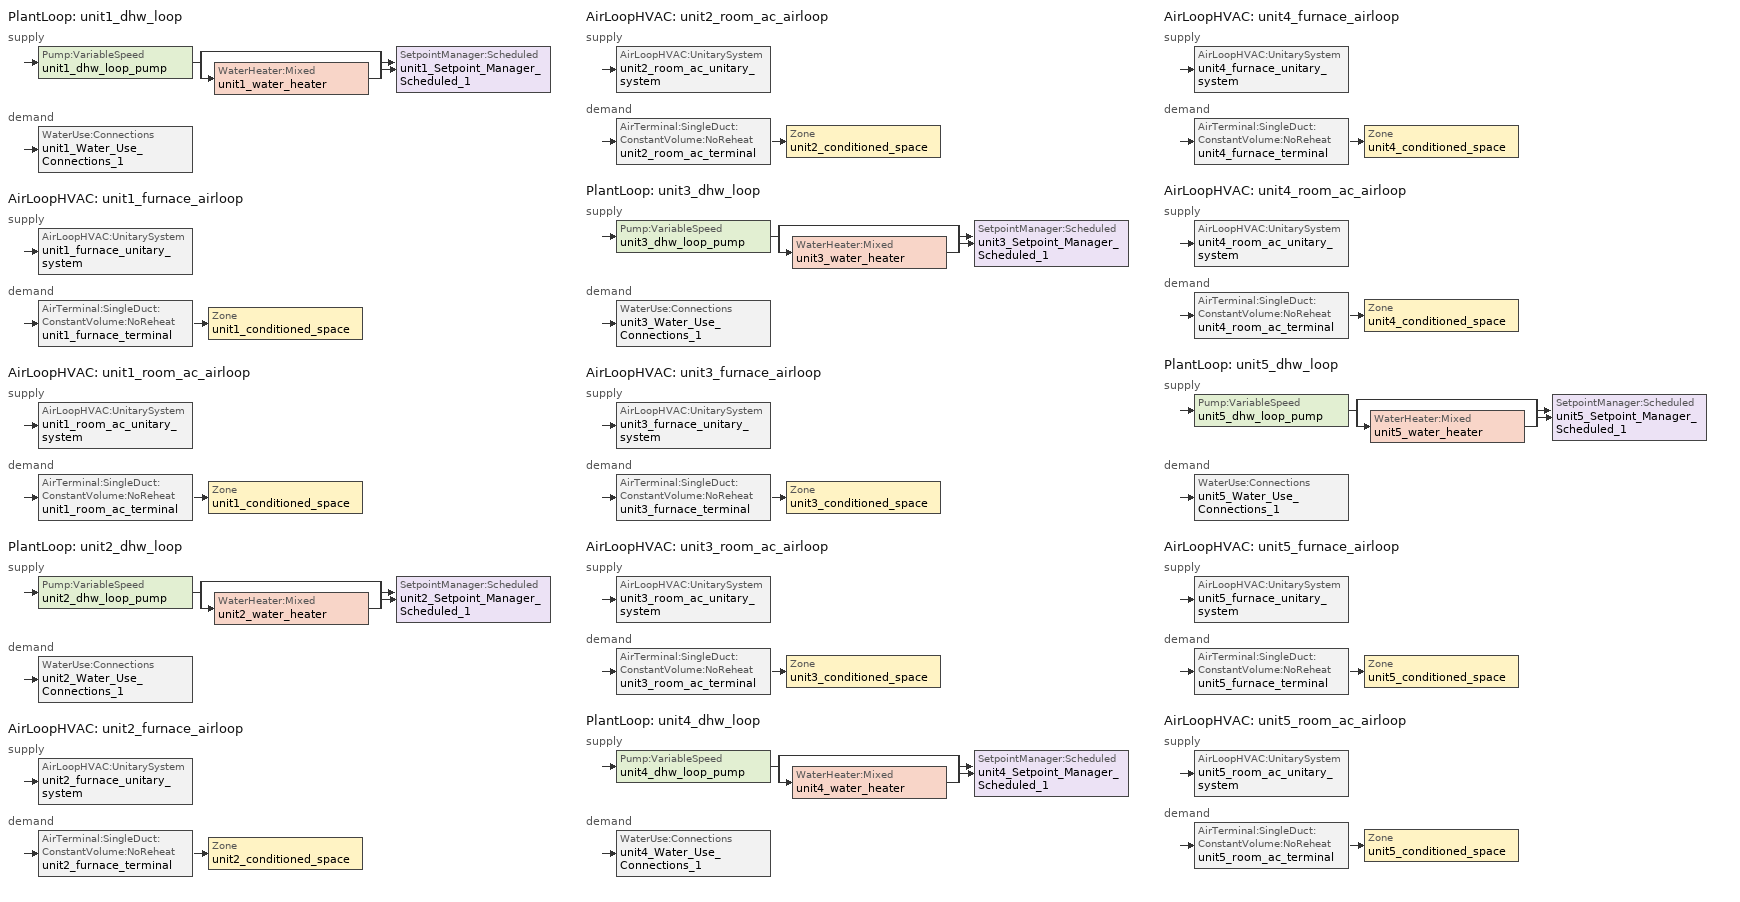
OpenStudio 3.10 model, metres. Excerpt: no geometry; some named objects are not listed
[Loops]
PlantLoop 'unit1_dhw_loop'
 supply: Pump:VariableSpeed 'unit1_dhw_loop_pump' > split
  | bypass
  | WaterHeater:Mixed 'unit1_water_heater'
  join > SetpointManager:Scheduled 'unit1_Setpoint_Manager_Scheduled_1'
 demand: WaterUse:Connections 'unit1_Water_Use_Connections_1'
AirLoopHVAC 'unit1_furnace_airloop'
 supply: AirLoopHVAC:UnitarySystem 'unit1_furnace_unitary_system'
 demand: AirTerminal:SingleDuct:ConstantVolume:NoReheat 'unit1_furnace_terminal' > Zone 'unit1_conditioned_space'
AirLoopHVAC 'unit1_room_ac_airloop'
 supply: AirLoopHVAC:UnitarySystem 'unit1_room_ac_unitary_system'
 demand: AirTerminal:SingleDuct:ConstantVolume:NoReheat 'unit1_room_ac_terminal' > Zone 'unit1_conditioned_space'
PlantLoop 'unit2_dhw_loop'
 supply: Pump:VariableSpeed 'unit2_dhw_loop_pump' > split
  | bypass
  | WaterHeater:Mixed 'unit2_water_heater'
  join > SetpointManager:Scheduled 'unit2_Setpoint_Manager_Scheduled_1'
 demand: WaterUse:Connections 'unit2_Water_Use_Connections_1'
AirLoopHVAC 'unit2_furnace_airloop'
 supply: AirLoopHVAC:UnitarySystem 'unit2_furnace_unitary_system'
 demand: AirTerminal:SingleDuct:ConstantVolume:NoReheat 'unit2_furnace_terminal' > Zone 'unit2_conditioned_space'
AirLoopHVAC 'unit2_room_ac_airloop'
 supply: AirLoopHVAC:UnitarySystem 'unit2_room_ac_unitary_system'
 demand: AirTerminal:SingleDuct:ConstantVolume:NoReheat 'unit2_room_ac_terminal' > Zone 'unit2_conditioned_space'
PlantLoop 'unit3_dhw_loop'
 supply: Pump:VariableSpeed 'unit3_dhw_loop_pump' > split
  | bypass
  | WaterHeater:Mixed 'unit3_water_heater'
  join > SetpointManager:Scheduled 'unit3_Setpoint_Manager_Scheduled_1'
 demand: WaterUse:Connections 'unit3_Water_Use_Connections_1'
AirLoopHVAC 'unit3_furnace_airloop'
 supply: AirLoopHVAC:UnitarySystem 'unit3_furnace_unitary_system'
 demand: AirTerminal:SingleDuct:ConstantVolume:NoReheat 'unit3_furnace_terminal' > Zone 'unit3_conditioned_space'
AirLoopHVAC 'unit3_room_ac_airloop'
 supply: AirLoopHVAC:UnitarySystem 'unit3_room_ac_unitary_system'
 demand: AirTerminal:SingleDuct:ConstantVolume:NoReheat 'unit3_room_ac_terminal' > Zone 'unit3_conditioned_space'
PlantLoop 'unit4_dhw_loop'
 supply: Pump:VariableSpeed 'unit4_dhw_loop_pump' > split
  | bypass
  | WaterHeater:Mixed 'unit4_water_heater'
  join > SetpointManager:Scheduled 'unit4_Setpoint_Manager_Scheduled_1'
 demand: WaterUse:Connections 'unit4_Water_Use_Connections_1'
AirLoopHVAC 'unit4_furnace_airloop'
 supply: AirLoopHVAC:UnitarySystem 'unit4_furnace_unitary_system'
 demand: AirTerminal:SingleDuct:ConstantVolume:NoReheat 'unit4_furnace_terminal' > Zone 'unit4_conditioned_space'
AirLoopHVAC 'unit4_room_ac_airloop'
 supply: AirLoopHVAC:UnitarySystem 'unit4_room_ac_unitary_system'
 demand: AirTerminal:SingleDuct:ConstantVolume:NoReheat 'unit4_room_ac_terminal' > Zone 'unit4_conditioned_space'
PlantLoop 'unit5_dhw_loop'
 supply: Pump:VariableSpeed 'unit5_dhw_loop_pump' > split
  | bypass
  | WaterHeater:Mixed 'unit5_water_heater'
  join > SetpointManager:Scheduled 'unit5_Setpoint_Manager_Scheduled_1'
 demand: WaterUse:Connections 'unit5_Water_Use_Connections_1'
AirLoopHVAC 'unit5_furnace_airloop'
 supply: AirLoopHVAC:UnitarySystem 'unit5_furnace_unitary_system'
 demand: AirTerminal:SingleDuct:ConstantVolume:NoReheat 'unit5_furnace_terminal' > Zone 'unit5_conditioned_space'
AirLoopHVAC 'unit5_room_ac_airloop'
 supply: AirLoopHVAC:UnitarySystem 'unit5_room_ac_unitary_system'
 demand: AirTerminal:SingleDuct:ConstantVolume:NoReheat 'unit5_room_ac_terminal' > Zone 'unit5_conditioned_space'
[EnergyManagementSystem:ProgramCallingManager]
unit1_infil_program_calling_manager: BeginZoneTimestepAfterInitHeatBalance; unit1_infil_program
unit1_natural_vent_program_calling_manager: BeginZoneTimestepAfterInitHeatBalance; unit1_natural_vent_program
unit1_fridge_schedule_program_calling_manager: BeginZoneTimestepAfterInitHeatBalance; unit1_fridge_schedule_program
unit1_water_heater_EC_adj_ProgramManager: EndOfSystemTimestepBeforeHVACReporting; unit1_water_heater_EC_adj
unit1_other_heated_space_Temperature_Program_calling_manager: EndOfSystemTimestepAfterHVACReporting; unit1_other_heated_space_Temperature_Program
unit1_furnace_supply_fan_disaggregate_program_calling_manager: EndOfSystemTimestepBeforeHVACReporting; unit1_furnace_supply_fan_disaggregate_program
unit1_room_ac_supply_fan_disaggregate_program_calling_manager: EndOfSystemTimestepBeforeHVACReporting; unit1_room_ac_supply_fan_disaggregate_program
unit2_infil_program_calling_manager: BeginZoneTimestepAfterInitHeatBalance; unit2_infil_program
unit2_natural_vent_program_calling_manager: BeginZoneTimestepAfterInitHeatBalance; unit2_natural_vent_program
unit2_fridge_schedule_program_calling_manager: BeginZoneTimestepAfterInitHeatBalance; unit2_fridge_schedule_program
unit2_water_heater_EC_adj_ProgramManager: EndOfSystemTimestepBeforeHVACReporting; unit2_water_heater_EC_adj
unit2_other_heated_space_Temperature_Program_calling_manager: EndOfSystemTimestepAfterHVACReporting; unit2_other_heated_space_Temperature_Program
unit2_furnace_supply_fan_disaggregate_program_calling_manager: EndOfSystemTimestepBeforeHVACReporting; unit2_furnace_supply_fan_disaggregate_program
unit2_room_ac_supply_fan_disaggregate_program_calling_manager: EndOfSystemTimestepBeforeHVACReporting; unit2_room_ac_supply_fan_disaggregate_program
unit3_infil_program_calling_manager: BeginZoneTimestepAfterInitHeatBalance; unit3_infil_program
unit3_natural_vent_program_calling_manager: BeginZoneTimestepAfterInitHeatBalance; unit3_natural_vent_program
unit3_fridge_schedule_program_calling_manager: BeginZoneTimestepAfterInitHeatBalance; unit3_fridge_schedule_program
unit3_water_heater_EC_adj_ProgramManager: EndOfSystemTimestepBeforeHVACReporting; unit3_water_heater_EC_adj
unit3_other_heated_space_Temperature_Program_calling_manager: EndOfSystemTimestepAfterHVACReporting; unit3_other_heated_space_Temperature_Program
unit3_furnace_supply_fan_disaggregate_program_calling_manager: EndOfSystemTimestepBeforeHVACReporting; unit3_furnace_supply_fan_disaggregate_program
unit3_room_ac_supply_fan_disaggregate_program_calling_manager: EndOfSystemTimestepBeforeHVACReporting; unit3_room_ac_supply_fan_disaggregate_program
unit4_infil_program_calling_manager: BeginZoneTimestepAfterInitHeatBalance; unit4_infil_program
unit4_natural_vent_program_calling_manager: BeginZoneTimestepAfterInitHeatBalance; unit4_natural_vent_program
unit4_fridge_schedule_program_calling_manager: BeginZoneTimestepAfterInitHeatBalance; unit4_fridge_schedule_program
unit4_water_heater_EC_adj_ProgramManager: EndOfSystemTimestepBeforeHVACReporting; unit4_water_heater_EC_adj
unit4_other_heated_space_Temperature_Program_calling_manager: EndOfSystemTimestepAfterHVACReporting; unit4_other_heated_space_Temperature_Program
unit4_furnace_supply_fan_disaggregate_program_calling_manager: EndOfSystemTimestepBeforeHVACReporting; unit4_furnace_supply_fan_disaggregate_program
unit4_room_ac_supply_fan_disaggregate_program_calling_manager: EndOfSystemTimestepBeforeHVACReporting; unit4_room_ac_supply_fan_disaggregate_program
unit5_infil_program_calling_manager: BeginZoneTimestepAfterInitHeatBalance; unit5_infil_program
unit5_natural_vent_program_calling_manager: BeginZoneTimestepAfterInitHeatBalance; unit5_natural_vent_program
unit5_fridge_schedule_program_calling_manager: BeginZoneTimestepAfterInitHeatBalance; unit5_fridge_schedule_program
unit5_water_heater_EC_adj_ProgramManager: EndOfSystemTimestepBeforeHVACReporting; unit5_water_heater_EC_adj
unit5_other_heated_space_Temperature_Program_calling_manager: EndOfSystemTimestepAfterHVACReporting; unit5_other_heated_space_Temperature_Program
unit5_furnace_supply_fan_disaggregate_program_calling_manager: EndOfSystemTimestepBeforeHVACReporting; unit5_furnace_supply_fan_disaggregate_program
unit5_room_ac_supply_fan_disaggregate_program_calling_manager: EndOfSystemTimestepBeforeHVACReporting; unit5_room_ac_supply_fan_disaggregate_program
unmet_hours_program_calling_manager: EndOfZoneTimestepBeforeZoneReporting; unmet_hours_program
total_loads_program_calling_manager: EndOfZoneTimestepAfterZoneReporting; total_loads_program
total_airflows_program_calling_manager: EndOfZoneTimestepAfterZoneReporting; total_airflows_program
[ElectricEquipment:Definition] Design Level Calculation Method=EquipmentLevel; Fraction Latent=0.3; Fraction Radiant=0.18; Fraction Lost=0.4
Name | Design Level {W}
unit1_dishwasher | 742.479
unit2_dishwasher | 1041.76
unit3_dishwasher | 1376.61
unit4_dishwasher | 1126.62
unit5_dishwasher | 731.696
[EnergyManagementSystem:Sensor]
Name | Output Variable or Output Meter Index Key | Output Variable or Output Meter
unit1_mech_vent_bath_fan_0_sch_s | unit1_mech_vent_bath_fan_0_schedule | Schedule Value
unit1_mech_vent_range_fan_0_sch_s | unit1_mech_vent_range_fan_0_schedule | Schedule Value
unit1_clg_sp_s | unit1_cooling_setpoint | Schedule Value
unit1_htg_sp_s; unit1_htg_spt | unit1_heating_setpoint | Schedule Value
unit1_natural_vent_s | unit1_natural_vent_schedule | Schedule Value
unit1_room_ac_airloop_Fan_RTF_s | unit1_room_ac_supply_fan | Fan Runtime Fraction
unit1_furnace_airloop_Fan_RTF_s | unit1_furnace_supply_fan | Fan Runtime Fraction
unit1_cool_season | unit1_cooling_season_schedule | Schedule Value
unit1_tout_s | unit1_conditioned_space | Zone Outdoor Air Drybulb Temperature
unit1_tin_s; unit1_fridge_tin_s | unit1_conditioned_space | Zone Mean Air Temperature
unit1_site_vw_s; unit2_site_vw_s; unit3_site_vw_s; unit4_site_vw_s; unit5_site_vw_s |  | Site Wind Speed
unit1_win_s | unit1_conditioned_space | Zone Air Humidity Ratio
unit1_out_wt_s; unit2_out_wt_s; unit3_out_wt_s; unit4_out_wt_s; unit5_out_wt_s |  | Site Outdoor Air Humidity Ratio
unit1_out_pb_s; unit2_out_pb_s; unit3_out_pb_s; unit4_out_pb_s; unit5_out_pb_s |  | Site Outdoor Air Barometric Pressure
unit1_water_heater_off_cycle_parasitic | unit1_water_heater | Water Heater Off Cycle Parasitic Electricity Rate
unit1_water_heater_on_cycle_parasitic | unit1_water_heater | Water Heater On Cycle Parasitic Electricity Rate
unit1_water_heater_energy | unit1_water_heater | Water Heater NaturalGas Rate
unit1_oa_temp; unit2_oa_temp; unit3_oa_temp; unit4_oa_temp; unit5_oa_temp |  | Site Outdoor Air Drybulb Temperature
unit1_cond_zone_temp | unit1_conditioned_space | Zone Air Temperature
unit1_furnace_htg_coil_s | unit1_furnace_htg_coil | Heating Coil Heating Energy
unit1_furnace_supply_fan_s | unit1_furnace_supply_fan | Fan Electricity Energy
unit1_room_ac_clg_coil_s | unit1_room_ac_clg_coil | Cooling Coil Total Cooling Energy
unit1_room_ac_supply_fan_s | unit1_room_ac_supply_fan | Fan Electricity Energy
unit2_mech_vent_bath_fan_0_sch_s | unit2_mech_vent_bath_fan_0_schedule | Schedule Value
unit2_mech_vent_range_fan_0_sch_s | unit2_mech_vent_range_fan_0_schedule | Schedule Value
unit2_clg_sp_s | unit2_cooling_setpoint | Schedule Value
unit2_htg_sp_s; unit2_htg_spt | unit2_heating_setpoint | Schedule Value
unit2_natural_vent_s | unit2_natural_vent_schedule | Schedule Value
unit2_room_ac_airloop_Fan_RTF_s | unit2_room_ac_supply_fan | Fan Runtime Fraction
unit2_furnace_airloop_Fan_RTF_s | unit2_furnace_supply_fan | Fan Runtime Fraction
unit2_tout_s | unit2_conditioned_space | Zone Outdoor Air Drybulb Temperature
unit2_tin_s; unit2_fridge_tin_s | unit2_conditioned_space | Zone Mean Air Temperature
unit2_win_s | unit2_conditioned_space | Zone Air Humidity Ratio
unit2_cool_season | unit2_cooling_season_schedule | Schedule Value
unit2_water_heater_off_cycle_parasitic | unit2_water_heater | Water Heater Off Cycle Parasitic Electricity Rate
unit2_water_heater_on_cycle_parasitic | unit2_water_heater | Water Heater On Cycle Parasitic Electricity Rate
unit2_water_heater_energy | unit2_water_heater | Water Heater NaturalGas Rate
unit2_cond_zone_temp | unit2_conditioned_space | Zone Air Temperature
unit2_furnace_htg_coil_s | unit2_furnace_htg_coil | Heating Coil Heating Energy
unit2_furnace_supply_fan_s | unit2_furnace_supply_fan | Fan Electricity Energy
unit2_room_ac_clg_coil_s | unit2_room_ac_clg_coil | Cooling Coil Total Cooling Energy
unit2_room_ac_supply_fan_s | unit2_room_ac_supply_fan | Fan Electricity Energy
unit3_mech_vent_bath_fan_0_sch_s | unit3_mech_vent_bath_fan_0_schedule | Schedule Value
unit3_mech_vent_range_fan_0_sch_s | unit3_mech_vent_range_fan_0_schedule | Schedule Value
unit3_clg_sp_s | unit3_cooling_setpoint | Schedule Value
unit3_htg_sp_s; unit3_htg_spt | unit3_heating_setpoint | Schedule Value
unit3_natural_vent_s | unit3_natural_vent_schedule | Schedule Value
unit3_room_ac_airloop_Fan_RTF_s | unit3_room_ac_supply_fan | Fan Runtime Fraction
unit3_furnace_airloop_Fan_RTF_s | unit3_furnace_supply_fan | Fan Runtime Fraction
unit3_cool_season | unit3_cooling_season_schedule | Schedule Value
unit3_tout_s | unit3_conditioned_space | Zone Outdoor Air Drybulb Temperature
unit3_tin_s; unit3_fridge_tin_s | unit3_conditioned_space | Zone Mean Air Temperature
unit3_win_s | unit3_conditioned_space | Zone Air Humidity Ratio
unit3_water_heater_off_cycle_parasitic | unit3_water_heater | Water Heater Off Cycle Parasitic Electricity Rate
unit3_water_heater_on_cycle_parasitic | unit3_water_heater | Water Heater On Cycle Parasitic Electricity Rate
unit3_water_heater_energy | unit3_water_heater | Water Heater NaturalGas Rate
unit3_cond_zone_temp | unit3_conditioned_space | Zone Air Temperature
unit3_furnace_htg_coil_s | unit3_furnace_htg_coil | Heating Coil Heating Energy
unit3_furnace_supply_fan_s | unit3_furnace_supply_fan | Fan Electricity Energy
unit3_room_ac_clg_coil_s | unit3_room_ac_clg_coil | Cooling Coil Total Cooling Energy
unit3_room_ac_supply_fan_s | unit3_room_ac_supply_fan | Fan Electricity Energy
unit4_mech_vent_bath_fan_0_sch_s | unit4_mech_vent_bath_fan_0_schedule | Schedule Value
unit4_mech_vent_range_fan_0_sch_s | unit4_mech_vent_range_fan_0_schedule | Schedule Value
unit4_clg_sp_s | unit4_cooling_setpoint | Schedule Value
unit4_htg_sp_s; unit4_htg_spt | unit4_heating_setpoint | Schedule Value
unit4_natural_vent_s | unit4_natural_vent_schedule | Schedule Value
unit4_room_ac_airloop_Fan_RTF_s | unit4_room_ac_supply_fan | Fan Runtime Fraction
unit4_furnace_airloop_Fan_RTF_s | unit4_furnace_supply_fan | Fan Runtime Fraction
unit4_cool_season | unit4_cooling_season_schedule | Schedule Value
unit4_tout_s | unit4_conditioned_space | Zone Outdoor Air Drybulb Temperature
unit4_tin_s; unit4_fridge_tin_s | unit4_conditioned_space | Zone Mean Air Temperature
unit4_win_s | unit4_conditioned_space | Zone Air Humidity Ratio
unit4_water_heater_off_cycle_parasitic | unit4_water_heater | Water Heater Off Cycle Parasitic Electricity Rate
unit4_water_heater_on_cycle_parasitic | unit4_water_heater | Water Heater On Cycle Parasitic Electricity Rate
unit4_water_heater_energy | unit4_water_heater | Water Heater NaturalGas Rate
unit4_cond_zone_temp | unit4_conditioned_space | Zone Air Temperature
unit4_furnace_htg_coil_s | unit4_furnace_htg_coil | Heating Coil Heating Energy
unit4_furnace_supply_fan_s | unit4_furnace_supply_fan | Fan Electricity Energy
unit4_room_ac_clg_coil_s | unit4_room_ac_clg_coil | Cooling Coil Total Cooling Energy
unit4_room_ac_supply_fan_s | unit4_room_ac_supply_fan | Fan Electricity Energy
unit5_mech_vent_bath_fan_0_sch_s | unit5_mech_vent_bath_fan_0_schedule | Schedule Value
unit5_mech_vent_range_fan_0_sch_s | unit5_mech_vent_range_fan_0_schedule | Schedule Value
unit5_clg_sp_s | unit5_cooling_setpoint | Schedule Value
unit5_htg_sp_s; unit5_htg_spt | unit5_heating_setpoint | Schedule Value
unit5_natural_vent_s | unit5_natural_vent_schedule | Schedule Value
unit5_room_ac_airloop_Fan_RTF_s | unit5_room_ac_supply_fan | Fan Runtime Fraction
unit5_furnace_airloop_Fan_RTF_s | unit5_furnace_supply_fan | Fan Runtime Fraction
unit5_cool_season | unit5_cooling_season_schedule | Schedule Value
unit5_tout_s | unit5_conditioned_space | Zone Outdoor Air Drybulb Temperature
unit5_tin_s; unit5_fridge_tin_s | unit5_conditioned_space | Zone Mean Air Temperature
unit5_win_s | unit5_conditioned_space | Zone Air Humidity Ratio
unit5_water_heater_off_cycle_parasitic | unit5_water_heater | Water Heater Off Cycle Parasitic Electricity Rate
unit5_water_heater_on_cycle_parasitic | unit5_water_heater | Water Heater On Cycle Parasitic Electricity Rate
unit5_water_heater_energy | unit5_water_heater | Water Heater NaturalGas Rate
unit5_cond_zone_temp | unit5_conditioned_space | Zone Air Temperature
unit5_furnace_htg_coil_s | unit5_furnace_htg_coil | Heating Coil Heating Energy
unit5_furnace_supply_fan_s | unit5_furnace_supply_fan | Fan Electricity Energy
unit5_room_ac_clg_coil_s | unit5_room_ac_clg_coil | Cooling Coil Total Cooling Energy
unit5_room_ac_supply_fan_s | unit5_room_ac_supply_fan | Fan Electricity Energy
unit1_conditioned_space_htg_unmet_s | unit1_conditioned_space | Zone Heating Setpoint Not Met Time
unit1_conditioned_space_clg_unmet_s | unit1_conditioned_space | Zone Cooling Setpoint Not Met Time
unit2_conditioned_space_htg_unmet_s | unit2_conditioned_space | Zone Heating Setpoint Not Met Time
unit2_conditioned_space_clg_unmet_s | unit2_conditioned_space | Zone Cooling Setpoint Not Met Time
unit3_conditioned_space_htg_unmet_s | unit3_conditioned_space | Zone Heating Setpoint Not Met Time
unit3_conditioned_space_clg_unmet_s | unit3_conditioned_space | Zone Cooling Setpoint Not Met Time
unit4_conditioned_space_htg_unmet_s | unit4_conditioned_space | Zone Heating Setpoint Not Met Time
unit4_conditioned_space_clg_unmet_s | unit4_conditioned_space | Zone Cooling Setpoint Not Met Time
unit5_conditioned_space_htg_unmet_s | unit5_conditioned_space | Zone Heating Setpoint Not Met Time
unit5_conditioned_space_clg_unmet_s | unit5_conditioned_space | Zone Cooling Setpoint Not Met Time
htg_load_cond |  | Heating:EnergyTransfer:Zone:UNIT1_CONDITIONED_SPACE
clg_load_cond |  | Cooling:EnergyTransfer:Zone:UNIT1_CONDITIONED_SPACE
htg_load_cond_1 |  | Heating:EnergyTransfer:Zone:UNIT2_CONDITIONED_SPACE
clg_load_cond_1 |  | Cooling:EnergyTransfer:Zone:UNIT2_CONDITIONED_SPACE
htg_load_cond_2 |  | Heating:EnergyTransfer:Zone:UNIT3_CONDITIONED_SPACE
clg_load_cond_2 |  | Cooling:EnergyTransfer:Zone:UNIT3_CONDITIONED_SPACE
htg_load_cond_3 |  | Heating:EnergyTransfer:Zone:UNIT4_CONDITIONED_SPACE
clg_load_cond_3 |  | Cooling:EnergyTransfer:Zone:UNIT4_CONDITIONED_SPACE
htg_load_cond_4 |  | Heating:EnergyTransfer:Zone:UNIT5_CONDITIONED_SPACE
clg_load_cond_4 |  | Cooling:EnergyTransfer:Zone:UNIT5_CONDITIONED_SPACE
[EnergyManagementSystem:Actuator]
Name | Actuated Component | Actuated Component Type | Actuated Component Control Type
unit1_infil_flow_act | unit1_infil_flow | Zone Infiltration | Air Exchange Flow Rate
unit1_whole_house_fan_flow_act | unit1_whole_house_fan_flow | Zone Infiltration | Air Exchange Flow Rate
unit1_natural_vent_flow_act | unit1_natural_vent_flow | Zone Infiltration | Air Exchange Flow Rate
unit1_fridge_schedule_act | unit1_fridge_schedule | Schedule:Constant | Schedule Value
unit1_other_heated_space_temp_sch | unit1_other_heated_space | Schedule:Constant | Schedule Value
unit2_infil_flow_act | unit2_infil_flow | Zone Infiltration | Air Exchange Flow Rate
unit2_whole_house_fan_flow_act | unit2_whole_house_fan_flow | Zone Infiltration | Air Exchange Flow Rate
unit2_natural_vent_flow_act | unit2_natural_vent_flow | Zone Infiltration | Air Exchange Flow Rate
unit2_fridge_schedule_act | unit2_fridge_schedule | Schedule:Constant | Schedule Value
unit2_other_heated_space_temp_sch | unit2_other_heated_space | Schedule:Constant | Schedule Value
unit3_whole_house_fan_flow_act | unit3_whole_house_fan_flow | Zone Infiltration | Air Exchange Flow Rate
unit3_natural_vent_flow_act | unit3_natural_vent_flow | Zone Infiltration | Air Exchange Flow Rate
unit3_fridge_schedule_act | unit3_fridge_schedule | Schedule:Constant | Schedule Value
unit3_infil_flow_act | unit3_infil_flow | Zone Infiltration | Air Exchange Flow Rate
unit3_other_heated_space_temp_sch | unit3_other_heated_space | Schedule:Constant | Schedule Value
unit4_infil_flow_act | unit4_infil_flow | Zone Infiltration | Air Exchange Flow Rate
unit4_whole_house_fan_flow_act | unit4_whole_house_fan_flow | Zone Infiltration | Air Exchange Flow Rate
unit4_natural_vent_flow_act | unit4_natural_vent_flow | Zone Infiltration | Air Exchange Flow Rate
unit4_fridge_schedule_act | unit4_fridge_schedule | Schedule:Constant | Schedule Value
unit4_other_heated_space_temp_sch | unit4_other_heated_space | Schedule:Constant | Schedule Value
unit5_infil_flow_act | unit5_infil_flow | Zone Infiltration | Air Exchange Flow Rate
unit5_whole_house_fan_flow_act | unit5_whole_house_fan_flow | Zone Infiltration | Air Exchange Flow Rate
unit5_natural_vent_flow_act | unit5_natural_vent_flow | Zone Infiltration | Air Exchange Flow Rate
unit5_fridge_schedule_act | unit5_fridge_schedule | Schedule:Constant | Schedule Value
unit5_other_heated_space_temp_sch | unit5_other_heated_space | Schedule:Constant | Schedule Value
[EnergyManagementSystem:Program]
unit1_infil_program: Set p_m = 0.14; Set p_s = 0.22; Set s_m = 270; Set s_s = 370; Set z_m = 9.99744; Set z_s = 2.4384; Set f_t = (((s_m/z_m)^p_m)*((z_s/s_s)^p_s)); Set Tdiff = unit1_tin_s-unit1_tout_s; Set dT = @Abs Tdiff; Set c = 0.0332; Set Cs = 0.0654; Set Cw = 0.1488; Set n = 0.65; Set sft = (f_t*0.7000000000000001); Set temp1 = ((c*Cw)*((sft*unit1_site_vw_s)^(2*n)))^2; Set Qinf = (((c*Cs*(dT^n))^2)+temp1)^0.5; Set Qinf = (@Max Qinf 0); Set unit1_mech_vent_house_fan_sensible_load_act = 0.0; Set unit1_mech_vent_house_fan_latent_load_act = 0.0; Set OASupInPb = unit1_out_pb_s; Set OASupInTemp = unit1_tout_s; Set OASupInW = unit1_out_wt_s; Set OASupRho = (@RhoAirFnPbTdbW OASupInPb OASupInTemp OASupInW); Set OASupCp = (@CpAirFnW OASupInW); Set OASupInEnth = (@HFnTdbW OASupInTemp OASupInW); Set ZoneTemp = unit1_tin_s; Set ZoneW = unit1_win_s; Set ZoneCp = (@CpAirFnW ZoneW); Set ZoneAirEnth = (@HFnTdbW ZoneTemp ZoneW); Set unit1_mech_vent_house_fan_cfis_act = 0.0; Set QWHV_cfis_sup = 0.0; Set QWHV_cfis_suppl_sup = 0.0; Set QWHV_cfis_suppl_exh = 0.0; Set Qrange = 0; Set Qrange = Qrange + 0.04719 * unit1_mech_vent_range_fan_0_sch_s; Set Qbath = 0; Set Qbath = Qbath + 0.0236 * unit1_mech_vent_bath_fan_0_sch_s; Set Qdryer = 0; Set QWHV_sup = 0.0; Set QWHV_exh = 0.0; Set Qsupply = QWHV_sup + QWHV_cfis_sup + QWHV_cfis_suppl_sup; Set Qexhaust = Qrange + Qbath + Qdryer + QWHV_exh + QWHV_cfis_suppl_exh; Set Qfan = (@Max Qexhaust Qsupply); Set Qducts = 0; If Qducts < 0; Set Qsupply = Qsupply - Qducts; Else; Set Qexhaust = Qexhaust + Qducts; EndIf; Set Qfan_with_ducts = (@Max Qexhaust Qsupply); Set Qimb = (@Abs (Qsupply - Qexhaust)); If Qinf + Qimb > 0; Set Qtot = Qfan_with_ducts + (Qinf^2) / (Qinf + Qimb); Else; Set Qtot = Qfan_with_ducts; EndIf; Set Qinf_adj = Qtot - Qfan; Set unit1_infil_flow_act = Qinf_adj; Set unit1_infil_program_Qinf = Qinf_adj; Set unit1_infil_program_Qfan = Qfan; Set Qload = Qfan; Set Effectiveness_Sens = 0.0; Set Effectiveness_Lat = 0.0; Set Fan_MFR = Qload * OASupRho; Set ZoneInEnth = OASupInEnth; Set ZoneInTemp = OASupInTemp; Set FanTotalToCond = Fan_MFR * (ZoneInEnth - ZoneAirEnth); Set FanSensToCond = Fan_MFR * ZoneCp * (ZoneInTemp - ZoneTemp); Set FanLatToCond = FanTotalToCond - FanSensToCond; Set unit1_mech_vent_house_fan_sensible_load_act = unit1_mech_vent_house_fan_sensible_load_act + FanSensToCond; Set unit1_mech_vent_house_fan_latent_load_act = unit1_mech_vent_house_fan_latent_load_act + FanLatToCond
unit1_natural_vent_program: Set Tin = unit1_tin_s; Set Tout = unit1_tout_s; Set Wout = unit1_out_wt_s; Set Pbar = unit1_out_pb_s; Set Phiout = (@RhFnTdbWPb Tout Wout Pbar); Set MaxHR = 0.0115; Set Tnvsp = (unit1_htg_sp_s + unit1_clg_sp_s) / 2; Set NVavail = unit1_natural_vent_s; Set ClgSsnAvail = unit1_cool_season; Set Qnv = 0; Set Qwhf = 0; Set unit1_whole_house_fan_act = 0; If ((Wout < MaxHR) && (Tin > Tout) && (Tin > Tnvsp) && (ClgSsnAvail > 0)); Set WHF_Flow = 0; Set Adj = (Tin-Tnvsp)/(Tin-Tout); Set Adj = (@Min Adj 1); Set Adj = (@Max Adj 0); If (WHF_Flow > 0); Set Qwhf = WHF_Flow*Adj; Set WHF_W = 0; Set unit1_whole_house_fan_act = WHF_W*Adj; ElseIf (NVavail > 0); Set NVArea = 1269.79875072; Set Cs = 8.968567957270247e-05; Set Cw = 6.158219665777789e-05; Set Tdiff = Tin-Tout; Set dT = (@Abs Tdiff); Set Vwind = unit1_site_vw_s; Set SGNV = NVArea*Adj*((((Cs*dT)+(Cw*(Vwind^2)))^0.5)/1000); Set MaxNV = 1.2585265152000003; Set Qnv = (@Min SGNV MaxNV); EndIf; EndIf; Set unit1_natural_vent_flow_act = Qnv; Set unit1_whole_house_fan_flow_act = Qwhf; Set unit1_natural_vent_program_Qnv = Qnv; Set unit1_natural_vent_program_Qwhf = Qwhf
unit1_fridge_schedule_program: Set Tin = unit1_fridge_tin_s*(9.0/5.0)+32.0; Set unit1_fridge_schedule_act = 0; If (Hour == 0); Set unit1_fridge_schedule_act = (-0.487+0.019*Tin); ElseIf (Hour == 1); Set unit1_fridge_schedule_act = (-0.34+0.016*Tin); ElseIf (Hour == 2); Set unit1_fridge_schedule_act = (-0.37+0.017*Tin); ElseIf (Hour == 3); Set unit1_fridge_schedule_act = (-0.361+0.016*Tin); ElseIf (Hour == 4); Set unit1_fridge_schedule_act = (-0.515+0.018*Tin); ElseIf (Hour == 5); Set unit1_fridge_schedule_act = (-0.684+0.021*Tin); ElseIf (Hour == 6); Set unit1_fridge_schedule_act = (-0.471+0.019*Tin); ElseIf (Hour == 7); Set unit1_fridge_schedule_act = (-0.159+0.015*Tin); ElseIf (Hour == 8); Set unit1_fridge_schedule_act = (-0.079+0.015*Tin); ElseIf (Hour == 9); Set unit1_fridge_schedule_act = (-0.417+0.019*Tin); ElseIf (Hour == 10); Set unit1_fridge_schedule_act = (-0.411+0.018*Tin); ElseIf (Hour == 11); Set unit1_fridge_schedule_act = (-0.386+0.018*Tin); ElseIf (Hour == 12); Set unit1_fridge_schedule_act = (-0.24+0.016*Tin); ElseIf (Hour == 13); Set unit1_fridge_schedule_act = (-0.314+0.017*Tin); ElseIf (Hour == 14); Set unit1_fridge_schedule_act = (-0.16+0.015*Tin); ElseIf (Hour == 15); Set unit1_fridge_schedule_act = (-0.121+0.015*Tin); ElseIf (Hour == 16); Set unit1_fridge_schedule_act = (-0.469+0.02*Tin); ElseIf (Hour == 17); Set unit1_fridge_schedule_act = (-0.412+0.02*Tin); ElseIf (Hour == 18); Set unit1_fridge_schedule_act = (-0.091+0.017*Tin); ElseIf (Hour == 19); Set unit1_fridge_schedule_act = (0.077+0.014*Tin); ElseIf (Hour == 20); Set unit1_fridge_schedule_act = (-0.118+0.016*Tin); ElseIf (Hour == 21); Set unit1_fridge_schedule_act = (-0.247+0.017*Tin); ElseIf (Hour == 22); Set unit1_fridge_schedule_act = (-0.445+0.019*Tin); ElseIf (Hour == 23); Set unit1_fridge_schedule_act = (-0.544+0.02*Tin); EndIf
unit1_water_heater_EC_adj: If WarmupFlag == 0; Set dhw_e_cons = unit1_water_heater_energy + unit1_water_heater_on_cycle_parasitic + unit1_water_heater_off_cycle_parasitic; Set unit1_water_heater_ec_adj_act = 0.0 * dhw_e_cons / 1; EndIf
unit1_other_heated_space_Temperature_Program: Set unit1_other_heated_space_temp_sch = 0.0; Set unit1_other_heated_space_temp_sch = unit1_other_heated_space_temp_sch + (unit1_cond_zone_temp * 0.5); Set unit1_other_heated_space_temp_sch = unit1_other_heated_space_temp_sch + (unit1_oa_temp * 0.5); If unit1_other_heated_space_temp_sch < unit1_htg_spt; Set unit1_other_heated_space_temp_sch = unit1_htg_spt; EndIf
unit1_furnace_supply_fan_disaggregate_program: Set unit1_furnace_supply_fan_primary_htg = 0; If unit1_furnace_htg_coil_s > 0; Set unit1_furnace_supply_fan_primary_htg = unit1_furnace_supply_fan_s; EndIf
unit1_room_ac_supply_fan_disaggregate_program: Set unit1_room_ac_supply_fan_clg = 0; If unit1_room_ac_clg_coil_s > 0; Set unit1_room_ac_supply_fan_clg = unit1_room_ac_supply_fan_s; EndIf
unit2_infil_program: Set p_m = 0.14; Set p_s = 0.22; Set s_m = 270; Set s_s = 370; Set z_m = 9.99744; Set z_s = 2.4384; Set f_t = (((s_m/z_m)^p_m)*((z_s/s_s)^p_s)); Set Tdiff = unit2_tin_s-unit2_tout_s; Set dT = @Abs Tdiff; Set c = 0.0332; Set Cs = 0.0654; Set Cw = 0.1488; Set n = 0.65; Set sft = (f_t*0.7000000000000001); Set temp1 = ((c*Cw)*((sft*unit2_site_vw_s)^(2*n)))^2; Set Qinf = (((c*Cs*(dT^n))^2)+temp1)^0.5; Set Qinf = (@Max Qinf 0); Set unit2_mech_vent_house_fan_sensible_load_act = 0.0; Set unit2_mech_vent_house_fan_latent_load_act = 0.0; Set OASupInPb = unit2_out_pb_s; Set OASupInTemp = unit2_tout_s; Set OASupInW = unit2_out_wt_s; Set OASupRho = (@RhoAirFnPbTdbW OASupInPb OASupInTemp OASupInW); Set OASupCp = (@CpAirFnW OASupInW); Set OASupInEnth = (@HFnTdbW OASupInTemp OASupInW); Set ZoneTemp = unit2_tin_s; Set ZoneW = unit2_win_s; Set ZoneCp = (@CpAirFnW ZoneW); Set ZoneAirEnth = (@HFnTdbW ZoneTemp ZoneW); Set unit2_mech_vent_house_fan_cfis_act = 0.0; Set QWHV_cfis_sup = 0.0; Set QWHV_cfis_suppl_sup = 0.0; Set QWHV_cfis_suppl_exh = 0.0; Set Qrange = 0; Set Qrange = Qrange + 0.04719 * unit2_mech_vent_range_fan_0_sch_s; Set Qbath = 0; Set Qbath = Qbath + 0.0236 * unit2_mech_vent_bath_fan_0_sch_s; Set Qdryer = 0; Set QWHV_sup = 0.0; Set QWHV_exh = 0.0; Set Qsupply = QWHV_sup + QWHV_cfis_sup + QWHV_cfis_suppl_sup; Set Qexhaust = Qrange + Qbath + Qdryer + QWHV_exh + QWHV_cfis_suppl_exh; Set Qfan = (@Max Qexhaust Qsupply); Set Qducts = 0; If Qducts < 0; Set Qsupply = Qsupply - Qducts; Else; Set Qexhaust = Qexhaust + Qducts; EndIf; Set Qfan_with_ducts = (@Max Qexhaust Qsupply); Set Qimb = (@Abs (Qsupply - Qexhaust)); If Qinf + Qimb > 0; Set Qtot = Qfan_with_ducts + (Qinf^2) / (Qinf + Qimb); Else; Set Qtot = Qfan_with_ducts; EndIf; Set Qinf_adj = Qtot - Qfan; Set unit2_infil_flow_act = Qinf_adj; Set unit2_infil_program_Qinf = Qinf_adj; Set unit2_infil_program_Qfan = Qfan; Set Qload = Qfan; Set Effectiveness_Sens = 0.0; Set Effectiveness_Lat = 0.0; Set Fan_MFR = Qload * OASupRho; Set ZoneInEnth = OASupInEnth; Set ZoneInTemp = OASupInTemp; Set FanTotalToCond = Fan_MFR * (ZoneInEnth - ZoneAirEnth); Set FanSensToCond = Fan_MFR * ZoneCp * (ZoneInTemp - ZoneTemp); Set FanLatToCond = FanTotalToCond - FanSensToCond; Set unit2_mech_vent_house_fan_sensible_load_act = unit2_mech_vent_house_fan_sensible_load_act + FanSensToCond; Set unit2_mech_vent_house_fan_latent_load_act = unit2_mech_vent_house_fan_latent_load_act + FanLatToCond
[EnergyManagementSystem:InternalVariable] Internal Data Type=Fan Maximum Mass Flow Rate
Name | Internal Data Index Key
unit1_room_ac_airloop_max_sup_fan_mfr | unit1_room_ac_supply_fan
unit1_furnace_airloop_max_sup_fan_mfr | unit1_furnace_supply_fan
unit2_room_ac_airloop_max_sup_fan_mfr | unit2_room_ac_supply_fan
unit2_furnace_airloop_max_sup_fan_mfr | unit2_furnace_supply_fan
unit3_room_ac_airloop_max_sup_fan_mfr | unit3_room_ac_supply_fan
unit3_furnace_airloop_max_sup_fan_mfr | unit3_furnace_supply_fan
unit4_room_ac_airloop_max_sup_fan_mfr | unit4_room_ac_supply_fan
unit4_furnace_airloop_max_sup_fan_mfr | unit4_furnace_supply_fan
unit5_room_ac_airloop_max_sup_fan_mfr | unit5_room_ac_supply_fan
unit5_furnace_airloop_max_sup_fan_mfr | unit5_furnace_supply_fan
[WaterUse:Equipment:Definition]
Name | Peak Flow Rate {m3/s} | Target Temperature Schedule
unit1_dishwasher | 5.28795e-06
unit1_dhw_distribution_waste | 2.976e-06 | unit1_mixed_water_temperature_schedule
unit1_dhw_fixtures | 5.71924e-06 | unit1_mixed_water_temperature_schedule
unit2_dishwasher | 5.70944e-06
unit2_dhw_distribution_waste | 3.2232e-06 | unit2_mixed_water_temperature_schedule
unit2_dhw_fixtures | 6.1943e-06 | unit2_mixed_water_temperature_schedule
unit3_dishwasher | 5.59291e-06
unit3_dhw_distribution_waste | 4.05568e-06 | unit3_mixed_water_temperature_schedule
unit3_dhw_fixtures | 7.79415e-06 | unit3_mixed_water_temperature_schedule
unit4_dishwasher | 5.47951e-06
unit4_dhw_distribution_waste | 3.57441e-06 | unit4_mixed_water_temperature_schedule
unit4_dhw_fixtures | 6.86926e-06 | unit4_mixed_water_temperature_schedule
unit5_dishwasher | 5.31467e-06
unit5_dhw_distribution_waste | 3.73927e-06 | unit5_mixed_water_temperature_schedule
unit5_dhw_fixtures | 7.18608e-06 | unit5_mixed_water_temperature_schedule
[WaterUse:Connections] Drain Water Heat Exchanger Type=None; Drain Water Heat Exchanger Destination=Plant
Name | Water Use Equipment Name 1 | Water Use Equipment Name 2 | Water Use Equipment Name 3
unit1_Water_Use_Connections_1 | unit1_dhw_fixtures | unit1_dhw_distribution_waste | unit1_dishwasher
unit2_Water_Use_Connections_1 | unit2_dhw_fixtures | unit2_dhw_distribution_waste | unit2_dishwasher
unit3_Water_Use_Connections_1 | unit3_dhw_fixtures | unit3_dhw_distribution_waste | unit3_dishwasher
unit4_Water_Use_Connections_1 | unit4_dhw_fixtures | unit4_dhw_distribution_waste | unit4_dishwasher
unit5_Water_Use_Connections_1 | unit5_dhw_fixtures | unit5_dhw_distribution_waste | unit5_dishwasher
[WaterHeater:Sizing] Design Mode=PeakDraw; Time Storage Can Meet Peak Draw {hr}=0.538503; Time for Tank Recovery {hr}=0; Nominal Tank Volume for Autosizing Plant Connections {m3}=1
unit1_water_heater; unit2_water_heater; unit3_water_heater; unit4_water_heater; unit5_water_heater
[WaterHeater:Mixed] Tank Volume {m3}=0.107884; Deadband Temperature Difference {deltaC}=2; Maximum Temperature Limit {C}=99; Heater Control Type=Cycle; Heater Maximum Capacity {W}=10550.6; Heater Minimum Capacity {W}=0; Heater Fuel Type=NaturalGas; Heater Thermal Efficiency=0.774905; Off Cycle Parasitic Fuel Consumption Rate {W}=0; Off Cycle Parasitic Fuel Type=Electricity; Off Cycle Parasitic Heat Fraction to Tank=0; On Cycle Parasitic Fuel Consumption Rate {W}=0; On Cycle Parasitic Fuel Type=Electricity; On Cycle Parasitic Heat Fraction to Tank=0; Ambient Temperature Indicator=Schedule; Off Cycle Loss Coefficient to Ambient Temperature {W/K}=4.19338; Off Cycle Loss Fraction to Thermal Zone=0.64; On Cycle Loss Coefficient to Ambient Temperature {W/K}=4.19338; On Cycle Loss Fraction to Thermal Zone=1; Use Side Effectiveness=1; Source Side Effectiveness=1; Use Side Design Flow Rate {m3/s}=autosize; Source Side Design Flow Rate {m3/s}=autosize; Indirect Water Heating Recovery Time {hr}=1.5; Source Side Flow Control Mode=IndirectHeatPrimarySetpoint
Name | Setpoint Temperature Schedule | Ambient Temperature Schedule
unit1_water_heater | unit1_water_heater_setpoint | unit1_other_heated_space
unit2_water_heater | unit2_water_heater_setpoint | unit2_other_heated_space
unit3_water_heater | unit3_water_heater_setpoint | unit3_other_heated_space
unit4_water_heater | unit4_water_heater_setpoint | unit4_other_heated_space
unit5_water_heater | unit5_water_heater_setpoint | unit5_other_heated_space
[SetpointManager:Scheduled] Control Variable=Temperature
Name | Schedule | Setpoint Node or NodeList
unit1_Setpoint_Manager_Scheduled_1 | unit1_dhw_temp | unit1_Node_19
unit2_Setpoint_Manager_Scheduled_1 | unit2_dhw_temp | unit2_Node_19
unit3_Setpoint_Manager_Scheduled_1 | unit3_dhw_temp | unit3_Node_19
unit4_Setpoint_Manager_Scheduled_1 | unit4_dhw_temp | unit4_Node_19
unit5_Setpoint_Manager_Scheduled_1 | unit5_dhw_temp | unit5_Node_19
[Pump:VariableSpeed] Rated Flow Rate {m3/s}=0.01; Rated Pump Head {Pa}=1; Rated Power Consumption {W}=0; Motor Efficiency=0.85; Fraction of Motor Inefficiencies to Fluid Stream=0; Coefficient 1 of the Part Load Performance Curve=0; Coefficient 2 of the Part Load Performance Curve=1; Coefficient 3 of the Part Load Performance Curve=0; Coefficient 4 of the Part Load Performance Curve=0; Minimum Flow Rate {m3/s}=0; Pump Control Type=Intermittent; Skin Loss Radiative Fraction=0.5; Design Power Sizing Method=PowerPerFlowPerPressure; Design Electric Power per Unit Flow Rate {W/(m3/s)}=348701.1; Design Shaft Power per Unit Flow Rate per Unit Head {W-s/m3-Pa}=1.28205; Design Minimum Flow Rate Fraction=0
unit1_dhw_loop_pump; unit2_dhw_loop_pump; unit3_dhw_loop_pump; unit4_dhw_loop_pump; unit5_dhw_loop_pump
[Sizing:Plant] Loop Type=Heating; Design Loop Exit Temperature {C}=52.6667; Loop Design Temperature Difference {deltaC}=5.55556; Sizing Option=NonCoincident; Zone Timesteps in Averaging Window=1; Coincident Sizing Factor Mode=None
unit1_dhw_loop; unit2_dhw_loop; unit3_dhw_loop; unit4_dhw_loop; unit5_dhw_loop
[PlantLoop] Fluid Type=Water; Glycol Concentration=0; Maximum Loop Flow Rate {m3/s}=0.01; Plant Loop Volume {m3}=0.003; Load Distribution Scheme=Optimal
unit1_dhw_loop; unit2_dhw_loop; unit3_dhw_loop; unit4_dhw_loop; unit5_dhw_loop
[AirTerminal:SingleDuct:ConstantVolume:NoReheat]
Name | Availability Schedule | Maximum Air Flow Rate {m3/s}
unit1_furnace_terminal | Always On Discrete | 0.114683
unit1_room_ac_terminal | Always On Discrete | 0.026901
unit2_furnace_terminal | unit2_Always_On_Discrete | 0.114683
unit2_room_ac_terminal | unit2_Always_On_Discrete | 0.026901
unit3_furnace_terminal | unit3_Always_On_Discrete | 0.114683
unit3_room_ac_terminal | unit3_Always_On_Discrete | 0.026901
unit4_furnace_terminal | unit4_Always_On_Discrete | 0.114683
unit4_room_ac_terminal | unit4_Always_On_Discrete | 0.026901
unit5_furnace_terminal | unit5_Always_On_Discrete | 0.114683
unit5_room_ac_terminal | unit5_Always_On_Discrete | 0.026901
[Sizing:System] Central Heating Maximum System Air Flow Ratio=0.3; Preheat Design Temperature {C}=7; Preheat Design Humidity Ratio {kg-H2O/kg-Air}=0.008; Precool Design Temperature {C}=12.8; Precool Design Humidity Ratio {kg-H2O/kg-Air}=0.008; Central Cooling Design Supply Air Temperature {C}=12.8; Central Heating Design Supply Air Temperature {C}=16.7; 100% Outdoor Air in Cooling=Yes; 100% Outdoor Air in Heating=Yes; Central Cooling Design Supply Air Humidity Ratio {kg-H2O/kg-Air}=0.0085; Zone Maximum Outdoor Air Fraction=1; Cooling Supply Air Flow Rate Per Floor Area {m3/s-m2}=0.00996765; Cooling Fraction of Autosized Cooling Supply Air Flow Rate=1; Cooling Supply Air Flow Rate Per Unit Cooling Capacity {m3/s-W}=3.94755e-05; Heating Supply Air Flow Rate Per Floor Area {m3/s-m2}=0.00996765; Heating Fraction of Autosized Heating Supply Air Flow Rate=1; Heating Fraction of Autosized Cooling Supply Air Flow Rate=1; Heating Supply Air Flow Rate Per Unit Heating Capacity {m3/s-W}=3.15882e-05; Cooling Design Capacity Method=CoolingDesignCapacity; Cooling Design Capacity {W}=autosize; Cooling Design Capacity Per Floor Area {W/m2}=234.7; Fraction of Autosized Cooling Design Capacity=1; Heating Design Capacity Method=HeatingDesignCapacity; Heating Design Capacity {W}=autosize; Heating Design Capacity Per Floor Area {W/m2}=157; Fraction of Autosized Heating Design Capacity=1; Central Cooling Capacity Control Method=OnOff; Occupant Diversity=autosize
unit1_furnace_airloop; unit1_room_ac_airloop; unit2_furnace_airloop; unit2_room_ac_airloop; unit3_furnace_airloop; unit3_room_ac_airloop; unit4_furnace_airloop; unit4_room_ac_airloop; unit5_furnace_airloop; unit5_room_ac_airloop
[AirLoopHVAC] Design Return Air Flow Fraction of Supply Air Flow=1
Name | Availability Schedule | Design Supply Air Flow Rate {m3/s}
unit1_furnace_airloop | Always On Discrete | 0.114683
unit1_room_ac_airloop | Always On Discrete | 0.026901
unit2_furnace_airloop | unit2_Always_On_Discrete | 0.114683
unit2_room_ac_airloop | unit2_Always_On_Discrete | 0.026901
unit3_furnace_airloop | unit3_Always_On_Discrete | 0.114683
unit3_room_ac_airloop | unit3_Always_On_Discrete | 0.026901
unit4_furnace_airloop | unit4_Always_On_Discrete | 0.114683
unit4_room_ac_airloop | unit4_Always_On_Discrete | 0.026901
unit5_furnace_airloop | unit5_Always_On_Discrete | 0.114683
unit5_room_ac_airloop | unit5_Always_On_Discrete | 0.026901
[AirLoopHVAC:UnitarySystem] Control Type=Load; Dehumidification Control Type=None; Fan Placement=BlowThrough; DX Heating Coil Sizing Ratio=1; Use DOAS DX Cooling Coil=No; DOAS DX Cooling Coil Leaving Minimum Air Temperature {C}=2; Latent Load Control=SensibleOnlyLoadControl; Supply Air Flow Rate Method During Cooling Operation=SupplyAirFlowRate; Supply Air Flow Rate Method During Heating Operation=SupplyAirFlowRate; Supply Air Flow Rate Method When No Cooling or Heating is Required=SupplyAirFlowRate; Supply Air Flow Rate When No Cooling or Heating is Required {m3/s}=0; No Load Supply Air Flow Rate Control Set To Low Speed=Yes; Maximum Supply Air Temperature {C}=48.8889; Maximum Outdoor Dry-Bulb Temperature for Supplemental Heater Operation {C}=21; Ancilliary On-Cycle Electric Power {W}=0; Ancilliary Off-Cycle Electric Power {W}=0
Name | Controlling Zone or Thermostat Location | Availability Schedule | Supply Fan | Supply Air Fan Operating Mode Schedule | Heating Coil | Supply Air Flow Rate During Cooling Operation {m3/s} | Supply Air Flow Rate During Heating Operation {m3/s} | Cooling Coil
unit1_furnace_unitary_system | unit1_conditioned_space | Always On Discrete | unit1_furnace_supply_fan | unit1_furnace_auto_fan_schedule | unit1_furnace_htg_coil | 0 | 0.114683
unit1_room_ac_unitary_system | unit1_conditioned_space | Always On Discrete | unit1_room_ac_supply_fan | unit1_room_ac_auto_fan_schedule |  | 0.026901 | 0 | unit1_room_ac_clg_coil
unit2_furnace_unitary_system | unit2_conditioned_space | unit2_Always_On_Discrete | unit2_furnace_supply_fan | unit2_furnace_auto_fan_schedule | unit2_furnace_htg_coil | 0 | 0.114683
unit2_room_ac_unitary_system | unit2_conditioned_space | unit2_Always_On_Discrete | unit2_room_ac_supply_fan | unit2_room_ac_auto_fan_schedule |  | 0.026901 | 0 | unit2_room_ac_clg_coil
unit3_furnace_unitary_system | unit3_conditioned_space | unit3_Always_On_Discrete | unit3_furnace_supply_fan | unit3_furnace_auto_fan_schedule | unit3_furnace_htg_coil | 0 | 0.114683
unit3_room_ac_unitary_system | unit3_conditioned_space | unit3_Always_On_Discrete | unit3_room_ac_supply_fan | unit3_room_ac_auto_fan_schedule |  | 0.026901 | 0 | unit3_room_ac_clg_coil
unit4_furnace_unitary_system | unit4_conditioned_space | unit4_Always_On_Discrete | unit4_furnace_supply_fan | unit4_furnace_auto_fan_schedule | unit4_furnace_htg_coil | 0 | 0.114683
unit4_room_ac_unitary_system | unit4_conditioned_space | unit4_Always_On_Discrete | unit4_room_ac_supply_fan | unit4_room_ac_auto_fan_schedule |  | 0.026901 | 0 | unit4_room_ac_clg_coil
unit5_furnace_unitary_system | unit5_conditioned_space | unit5_Always_On_Discrete | unit5_furnace_supply_fan | unit5_furnace_auto_fan_schedule | unit5_furnace_htg_coil | 0 | 0.114683
unit5_room_ac_unitary_system | unit5_conditioned_space | unit5_Always_On_Discrete | unit5_room_ac_supply_fan | unit5_room_ac_auto_fan_schedule |  | 0.026901 | 0 | unit5_room_ac_clg_coil
[Fan:SystemModel] Speed Control Method=Discrete; Electric Power Minimum Flow Rate Fraction=0.2; Design Pressure Rise {Pa}=500; Motor Efficiency=1; Motor In Air Stream Fraction=1; Design Electric Power Consumption {W}=autosize; Design Power Sizing Method=PowerPerFlow; Electric Power Per Unit Flow Rate Per Unit Pressure {W-s/m3-Pa}=1.66667; Fan Total Efficiency=0.7; Motor Loss Radiative Fraction=0; Speed Flow Fraction 1=1; Speed Electric Power Fraction 1=1
Name | Availability Schedule | Design Maximum Air Flow Rate {m3/s} | Electric Power Per Unit Flow Rate {W/(m3/s)}
unit1_furnace_supply_fan | Always On Discrete | 0.114683 | 1059.44
unit1_room_ac_supply_fan | Always On Discrete | 0.026901 | 1e-06
unit2_furnace_supply_fan | unit2_Always_On_Discrete | 0.114683 | 1059.44
unit2_room_ac_supply_fan | unit2_Always_On_Discrete | 0.026901 | 1e-06
unit3_furnace_supply_fan | unit3_Always_On_Discrete | 0.114683 | 1059.44
unit3_room_ac_supply_fan | unit3_Always_On_Discrete | 0.026901 | 1e-06
unit4_furnace_supply_fan | unit4_Always_On_Discrete | 0.114683 | 1059.44
unit4_room_ac_supply_fan | unit4_Always_On_Discrete | 0.026901 | 1e-06
unit5_room_ac_supply_fan | unit5_Always_On_Discrete | 0.026901 | 1e-06
unit5_furnace_supply_fan | unit5_Always_On_Discrete | 0.114683 | 1059.44
[Coil:Heating:Gas] Gas Burner Efficiency=0.8; Nominal Capacity {W}=3563.16; On Cycle Parasitic Electric Load {W}=0; Off Cycle Parasitic Gas Load {W}=0; Fuel Type=NaturalGas
Name | Availability Schedule
unit1_furnace_htg_coil | Always On Discrete
unit2_furnace_htg_coil | unit2_Always_On_Discrete
unit3_furnace_htg_coil | unit3_Always_On_Discrete
unit4_furnace_htg_coil | unit4_Always_On_Discrete
unit5_furnace_htg_coil | unit5_Always_On_Discrete
[Coil:Cooling:DX:SingleSpeed] Rated Total Cooling Capacity {W}=644.463; Rated Sensible Heat Ratio=0.65; Rated COP {W/W}=3.10362; Rated Air Flow Rate {m3/s}=0.0269831; Rated Evaporator Fan Power Per Volume Flow Rate 2017 {W/(m3/s)}=773.3; Rated Evaporator Fan Power Per Volume Flow Rate 2023 {W/(m3/s)}=934.4; Minimum Outdoor Dry-Bulb Temperature for Compressor Operation {C}=-25; Nominal Time for Condensate Removal to Begin {s}=1000; Ratio of Initial Moisture Evaporation Rate and Steady State Latent Capacity=1.5; Maximum Cycling Rate {cycles/hr}=3; Latent Capacity Time Constant {s}=45; Condenser Type=AirCooled; Evaporative Condenser Effectiveness=0.9; Evaporative Condenser Air Flow Rate {m3/s}=autosize; Evaporative Condenser Pump Rated Power Consumption {W}=autosize; Crankcase Heater Capacity {W}=0; Maximum Outdoor Dry-Bulb Temperature for Crankcase Heater Operation {C}=10; Basin Heater Capacity {W/K}=0; Basin Heater Setpoint Temperature {C}=2
Name | Availability Schedule | Total Cooling Capacity Function of Temperature Curve | Total Cooling Capacity Function of Flow Fraction Curve | Energy Input Ratio Function of Temperature Curve | Energy Input Ratio Function of Flow Fraction Curve | Part Load Fraction Correlation Curve
unit1_room_ac_clg_coil | Always On Discrete | unit1_Cool_CAP_fT1 | unit1_Cool_CAP_fFF1 | unit1_Cool_EIR_fT1 | unit1_Cool_EIR_fFF1 | unit1_Cool_PLF_fPLR1
unit2_room_ac_clg_coil | unit2_Always_On_Discrete | unit2_Cool_CAP_fT1 | unit2_Cool_CAP_fFF1 | unit2_Cool_EIR_fT1 | unit2_Cool_EIR_fFF1 | unit2_Cool_PLF_fPLR1
unit3_room_ac_clg_coil | unit3_Always_On_Discrete | unit3_Cool_CAP_fT1 | unit3_Cool_CAP_fFF1 | unit3_Cool_EIR_fT1 | unit3_Cool_EIR_fFF1 | unit3_Cool_PLF_fPLR1
unit4_room_ac_clg_coil | unit4_Always_On_Discrete | unit4_Cool_CAP_fT1 | unit4_Cool_CAP_fFF1 | unit4_Cool_EIR_fT1 | unit4_Cool_EIR_fFF1 | unit4_Cool_PLF_fPLR1
unit5_room_ac_clg_coil | unit5_Always_On_Discrete | unit5_Cool_CAP_fT1 | unit5_Cool_CAP_fFF1 | unit5_Cool_EIR_fT1 | unit5_Cool_EIR_fFF1 | unit5_Cool_PLF_fPLR1
[ZoneHVAC:IdealLoadsAirSystem] Maximum Heating Supply Air Temperature {C}=50; Minimum Cooling Supply Air Temperature {C}=10; Maximum Heating Supply Air Humidity Ratio {kg-H2O/kg-air}=0.015; Minimum Cooling Supply Air Humidity Ratio {kg-H2O/kg-air}=0.01; Heating Limit=LimitCapacity; Maximum Sensible Heating Capacity {W}=0; Cooling Limit=NoLimit; Dehumidification Control Type=None; Humidification Control Type=None
unit1_ideal_air_system; unit2_ideal_air_system; unit3_ideal_air_system; unit4_ideal_air_system; unit5_ideal_air_system
[Zone equipment]
unit1_conditioned_space: unit1_ideal_air_system, unit1_room_ac_terminal, unit1_furnace_terminal
unit2_conditioned_space: unit2_ideal_air_system, unit2_room_ac_terminal, unit2_furnace_terminal
unit3_conditioned_space: unit3_ideal_air_system, unit3_room_ac_terminal, unit3_furnace_terminal
unit4_conditioned_space: unit4_ideal_air_system, unit4_room_ac_terminal, unit4_furnace_terminal
unit5_conditioned_space: unit5_ideal_air_system, unit5_room_ac_terminal, unit5_furnace_terminal
[Sizing:Zone] Zone Cooling Design Supply Air Temperature Input Method=SupplyAirTemperature; Zone Cooling Design Supply Air Temperature {C}=14; Zone Cooling Design Supply Air Temperature Difference {deltaC}=11.11; Zone Heating Design Supply Air Temperature Input Method=SupplyAirTemperature; Zone Heating Design Supply Air Temperature {C}=40; Zone Heating Design Supply Air Temperature Difference {deltaC}=11.11; Zone Cooling Design Supply Air Humidity Ratio {kg-H2O/kg-air}=0.0085; Zone Heating Design Supply Air Humidity Ratio {kg-H2O/kg-air}=0.008; Cooling Design Air Flow Method=DesignDay; Heating Design Air Flow Method=DesignDay; Account for Dedicated Outdoor Air System=No; Dedicated Outdoor Air System Control Strategy=NeutralSupplyAir; Dedicated Outdoor Air Low Setpoint Temperature for Design {C}=autosize; Dedicated Outdoor Air High Setpoint Temperature for Design {C}=autosize; Zone Load Sizing Method=Sensible Load Only No Latent Load; Zone Latent Cooling Design Supply Air Humidity Ratio Input Method=HumidityRatioDifference; Zone Cooling Design Supply Air Humidity Ratio Difference {kgWater/kgDryAir}=0.005; Zone Latent Heating Design Supply Air Humidity Ratio Input Method=HumidityRatioDifference; Zone Humidification Design Supply Air Humidity Ratio Difference {kgWater/kgDryAir}=0.005; Sizing Option=Coincident
unit1_conditioned_space; unit2_conditioned_space; unit3_conditioned_space; unit4_conditioned_space; unit5_conditioned_space
[Schedule:Constant]
Name | Value
unit1_mixed_water_temperature_schedule; unit2_mixed_water_temperature_schedule; unit3_mixed_water_temperature_schedule; unit4_mixed_water_temperature_schedule; unit5_mixed_water_temperature_schedule | 40.5556
unit1_water_heater_setpoint; unit1_dhw_temp; unit2_water_heater_setpoint; unit2_dhw_temp; unit3_water_heater_setpoint; unit3_dhw_temp; unit4_water_heater_setpoint; unit4_dhw_temp; unit5_water_heater_setpoint; unit5_dhw_temp | 52.6667
unit1_other_heated_space; unit1_furnace_auto_fan_schedule; unit1_room_ac_auto_fan_schedule; unit2_other_heated_space; unit2_furnace_auto_fan_schedule; unit2_room_ac_auto_fan_schedule; unit3_other_heated_space; unit3_furnace_auto_fan_schedule; unit3_room_ac_auto_fan_schedule; unit4_other_heated_space; unit4_furnace_auto_fan_schedule; unit4_room_ac_auto_fan_schedule; unit5_other_heated_space; unit5_furnace_auto_fan_schedule; unit5_room_ac_auto_fan_schedule | 0
Always On Discrete; unit2_Always_On_Discrete; unit3_Always_On_Discrete; unit4_Always_On_Discrete; unit5_Always_On_Discrete | 1
[Schedule:File] Column Number=6; Rows to Skip at Top=1; Number of Hours of Data=8760; Interpolate to Timestep=Yes; Minutes per Item=60; Translate File With Relative Path=Yes
Name | External File
unit1_dishwasher | unit1_External_File_1
unit2_dishwasher | unit2_External_File_1
unit3_dishwasher | unit3_External_File_1
unit4_dishwasher | unit4_External_File_1
unit5_dishwasher | unit5_External_File_1
[Curve:Quadratic] Coefficient3 x**2=0; Minimum Value of x=0
Name | Coefficient1 Constant | Coefficient2 x | Maximum Value of x | Minimum Curve Output | Maximum Curve Output
unit1_Cool_PLF_fPLR1; unit2_Cool_PLF_fPLR1; unit3_Cool_PLF_fPLR1; unit4_Cool_PLF_fPLR1; unit5_Cool_PLF_fPLR1 | 0.78 | 0.22 | 1 | 0.7 | 1
unit1_Cool_EIR_fFF1; unit1_Cool_CAP_fFF1; unit2_Cool_EIR_fFF1; unit2_Cool_CAP_fFF1; unit3_Cool_EIR_fFF1; unit3_Cool_CAP_fFF1; unit4_Cool_EIR_fFF1; unit4_Cool_CAP_fFF1; unit5_Cool_EIR_fFF1; unit5_Cool_CAP_fFF1 | 1 | 0 | 2 | 0 | 2
[Curve:Biquadratic] Minimum Value of x=-100; Maximum Value of x=100; Minimum Value of y=-100; Maximum Value of y=100
Name | Coefficient1 Constant | Coefficient2 x | Coefficient3 x**2 | Coefficient4 y | Coefficient5 y**2 | Coefficient6 x*y
unit1_Cool_EIR_fT1; unit2_Cool_EIR_fT1; unit3_Cool_EIR_fT1; unit4_Cool_EIR_fT1; unit5_Cool_EIR_fT1 | -0.350448 | 0.11681 | -0.00339951 | -0.00122609 | 0.000600809 | -0.000466884
unit1_Cool_CAP_fT1; unit2_Cool_CAP_fT1; unit3_Cool_CAP_fT1; unit4_Cool_CAP_fT1; unit5_Cool_CAP_fT1 | 1.55736 | -0.0744482 | 0.0030986 | 0.00145958 | -4.1148e-05 | -0.000426714
